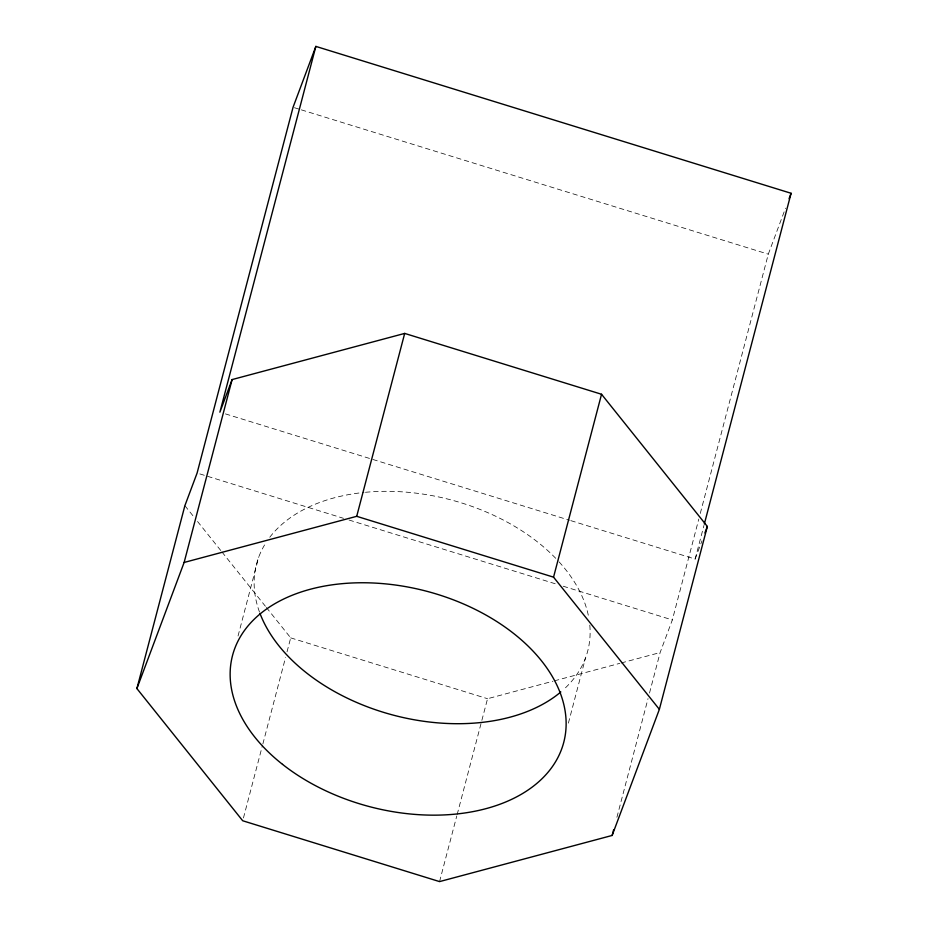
<?xml version="1.0" encoding="UTF-8"?>
<svg xmlns="http://www.w3.org/2000/svg" width="928" height="928" viewBox="0 0 928 928"><rect width="100%" height="100%" fill="white"/><g stroke="black" fill="none" stroke-linecap="round" stroke-linejoin="round"><path stroke-width="0.7" stroke-dasharray="4.64 3.48" d="M238.044 635.993L258.761 557.02M243.449 817.962L262.485 745.37M262.856 743.978L285.569 657.418M287.03 651.827L290.696 637.872L266.278 607.364M439.559 881.6L456.773 815.979M457.144 814.587L487.548 698.714L552.96 681.222M568.4 723.121L585.487 657.998M616.911 817.301L648.034 698.633M649.507 693.054L660.121 652.558L672.336 619.95L698.807 519.054M700.28 513.439L768.291 254.179L785.517 208.174M570.801 520.631L695.13 559.062L703.958 525.434M695.13 559.062L701.974 540.804M554.352 680.85L619.765 663.358M621.157 662.986L660.121 652.558M294.431 107.718L299.964 109.423M301.345 109.852L768.291 254.179M225.423 413.888L569.421 520.214M199.856 473.918L343.534 518.334M349.056 520.04L556.29 584.083M563.192 586.218L672.336 619.95M290.696 637.872L487.548 698.714M184.881 505.679L193.929 516.977M197.548 521.49L221.061 550.872M221.966 551.998L265.373 606.228M589.802 625.136A171.204 111.418 14.7 0 1 562.96 690.119M259.469 612.004A171.204 111.418 14.7 0 1 265.652 543.182M269.781 537.254A171.204 111.418 14.7 0 1 363.985 492.443M365.47 492.292A171.204 111.418 14.7 0 1 558.134 560.86M559.085 561.892A171.204 111.418 14.7 0 1 588.886 618.268"/><path stroke-width="1.39" d="M315.856 46.4L219.89 412.183L232.104 379.575L404.689 333.419L601.541 394.261L707.345 526.454L659.367 709.352L612.144 835.455L439.559 881.6L242.707 820.758L136.903 688.564L184.881 505.679L197.096 473.071L293.051 107.288L315.856 46.4L791.097 193.279L704.329 524.03M136.903 688.564L184.127 562.461L232.104 379.575M184.127 562.461L356.712 516.316L404.689 333.419M659.367 709.352L553.552 577.158L601.541 394.261M612.144 835.455L613.605 829.864M789.067 198.696L791.097 193.279M704.897 532.974L707.345 526.454M356.712 516.316L553.552 577.158M560.825 691.963A171.204 111.418 14.7 0 1 394.122 715.349A171.204 111.418 14.7 0 1 259.968 613.373M282.518 764.347A171.204 111.418 14.7 0 0 561.498 749.453A171.204 111.418 14.7 0 0 350.39 583.074A171.204 111.418 14.7 0 0 282.518 764.347"/></g></svg>
